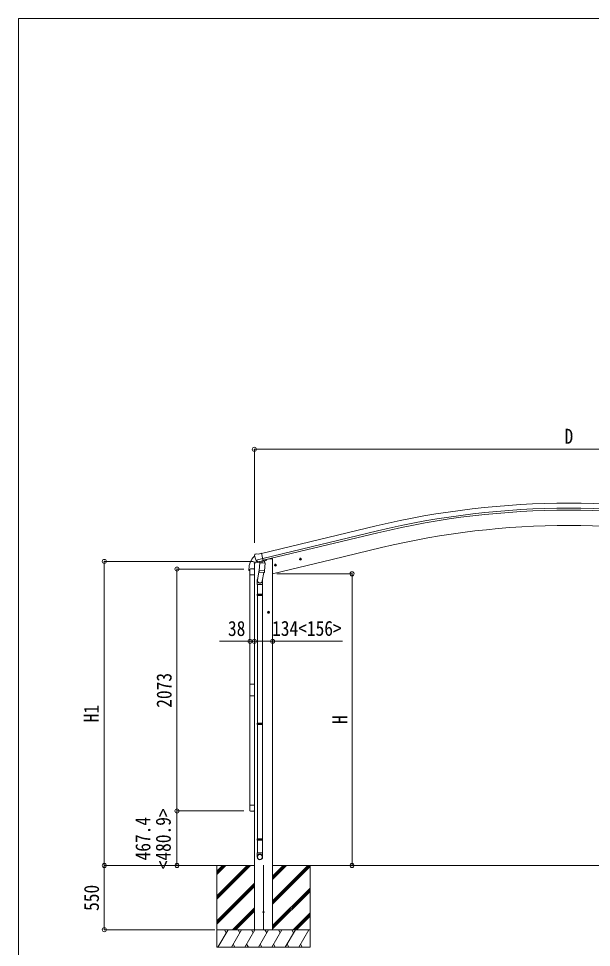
# Model space of a CAD drawing. Units: millimetres at full size, sheet at 1:35. Extents: x -9783 to 9892, y -6828 to 6752.
# Drawn here: x -9783 to -4873, y -1207 to 6752 of the extents above; entities that cross this region are included whole.
import ezdxf
from ezdxf.enums import TextEntityAlignment as Align

# ---------------------------------------------------------------- set-up
doc = ezdxf.new("R2010")
doc.units = ezdxf.units.MM
doc.header["$LTSCALE"] = 35
doc.header["$PDMODE"] = 32
doc.header["$PDSIZE"] = 35
for name, color, linetype, lineweight in [('0-0_0', 7, 'Continuous', 9), ('0-1_本体', 4, 'Continuous', 9), ('0-2_部品', 7, 'Continuous', 9), ('0-8_PARTS2', 2, 'Continuous', 9), ('0-A_寸法', 6, 'Continuous', 9), ('1-2_GLASS_SEAL', 7, 'Continuous', 9), ('1-A', 6, 'Continuous', 9), ('F-0_240', 7, 'Continuous', 9)]:
    doc.layers.add(name, color=color, linetype=linetype, lineweight=lineweight)
doc.styles.add('ＭＳ ゴシック', font='')
doc.styles.get('ＭＳ ゴシック').set_extended_font_data('MS Gothic')

msp = doc.modelspace()

# ---------------------------------------------------------------- linework, layer by layer
at = {"layer": '0-0_0'}
for p, q in [((-7762.31, -505.73), (-8263.98, -505.74)), ((-8084.76, -505.73), (-8084.76, -1205.73)), ((-8084.76, -766.46), (-7824.03, -505.73)), ((-8084.76, -780.6), (-7809.89, -505.73)), ((-8084.76, -794.74), (-7795.75, -505.73)), ((-8084.76, -582.61), (-8007.88, -505.73)), ((-8084.76, -568.47), (-8022.02, -505.73)), ((-8084.76, -554.33), (-8036.16, -505.73)), ((-7606.31, -808.51), (-7303.53, -505.73)), ((-7606.31, -822.65), (-7289.39, -505.73)), ((-7606.31, -624.66), (-7487.38, -505.73)), ((-7606.31, -610.52), (-7501.52, -505.73)), ((-7606.31, -596.38), (-7515.66, -505.73)), ((-7606.31, -836.79), (-7284.76, -515.25)), ((-7605.81, -505.73), (-2526.66, -505.73)), ((-7284.76, -505.73), (-7284.76, -1205.73)), ((-8084.76, -978.59), (-7762.31, -656.14)), ((-8084.76, -992.73), (-7762.31, -670.29)), ((-8084.76, -1006.88), (-7762.31, -684.43)), ((-7606.31, -1020.64), (-7284.76, -699.09)), ((-7606.31, -1034.78), (-7284.76, -713.24)), ((-7606.31, -1048.93), (-7284.76, -727.38)), ((-7949.77, -1055.73), (-7762.31, -868.28)), ((-7935.63, -1055.73), (-7762.31, -882.42)), ((-7921.48, -1055.73), (-7762.31, -896.56)), ((-7429.27, -1055.73), (-7284.76, -911.23)), ((-7415.13, -1055.73), (-7284.76, -925.37)), ((-7400.98, -1055.73), (-7284.76, -939.51)), ((-7284.76, -1055.73), (-8084.76, -1055.73)), ((-8074.47, -1205.73), (-7987.87, -1055.73)), ((-8002.87, -1081.71), (-8017.87, -1055.73)), ((-7959, -1205.73), (-7872.4, -1055.73)), ((-7887.4, -1081.72), (-7902.4, -1055.73)), ((-7843.53, -1205.73), (-7756.93, -1055.73)), ((-7771.93, -1081.72), (-7786.93, -1055.73)), ((-7617.76, -1055.73), (-7751.76, -1055.73)), ((-7728.06, -1205.73), (-7641.46, -1055.73)), ((-7656.46, -1081.72), (-7671.46, -1055.73)), ((-7612.59, -1205.73), (-7525.99, -1055.73)), ((-7540.99, -1081.71), (-7555.99, -1055.73)), ((-7497.12, -1205.73), (-7410.52, -1055.73)), ((-7440.52, -1055.73), (-7425.52, -1081.71)), ((-7381.65, -1205.73), (-7295.05, -1055.73)), ((-7944, -1179.75), (-7929, -1205.73)), ((-7828.53, -1179.75), (-7813.53, -1205.73)), ((-7713.06, -1179.75), (-7698.06, -1205.73)), ((-7597.59, -1179.75), (-7582.59, -1205.73)), ((-7482.12, -1179.75), (-7467.12, -1205.73)), ((-7366.65, -1179.75), (-7351.65, -1205.73)), ((-8084.76, -1205.73), (-7284.76, -1205.73))]:
    msp.add_line(p, q, dxfattribs=at)
at = {"layer": '0-1_本体'}
for p, q in [((-6717.39, 2404.05), (-7700.64, 2167.99)), ((-6707.32, 2362.07), (-7690.56, 2126.01)), ((-6703.39, 2345.7), (-7686.64, 2109.67)), ((-7095.6, 2116.82), (-6672.81, 2218.32)), ((-7762.31, -1055.73), (-7762.31, 2084.5)), ((-7626.81, 2123.65), (-7660.08, 2115.66)), ((-7606.31, 2123.65), (-7626.31, 2123.65)), ((-7606.31, -1055.73), (-7606.31, 2123.65)), ((-7606.31, 1994.21), (-7095.6, 2116.82))]:
    msp.add_line(p, q, dxfattribs=at)
for radius in [7073, 7029.83, 7013, 6882]:
    msp.add_arc((-5066.23, -4473.53), radius, 76.5, 103.5, dxfattribs=at)
at = {"layer": '0-2_部品'}
for p, q in [((-7762.02, 2152.08), (-7761.74, 2150.93)), ((-7757.8, 2160.66), (-7761.65, 2154.36)), ((-7754.7, 2162.91), (-7741.52, 2166.07)), ((-7726.96, 2163.4), (-7740.22, 2166.1)), ((-7726.96, 2163.4), (-7701.03, 2169.62)), ((-7764.14, 2083.95), (-7721.32, 2094.22)), ((-7764.14, 2090.84), (-7764.14, 2083.95)), ((-7734.9, 2100.22), (-7761.84, 2093.75)), ((-7747.96, 2111.78), (-7690.46, 2125.58)), ((-7731.11, 2096.87), (-7747.49, 2111.36)), ((-7728.4, 2096.3), (-7720.88, 2098.11)), ((-7727.57, 2096.42), (-7726.04, 2096.78)), ((-7726.04, 2096.78), (-7689.33, 2105.6)), ((-7724.2, 2096.56), (-7724.25, 2095.81)), ((-7723.49, 2094.77), (-7697.68, 2088.34)), ((-7716.58, 2089.43), (-7721.25, 2022.59)), ((-7670.89, 2086.23), (-7716.58, 2089.43)), ((-7714.8, 2092.61), (-7715.03, 2089.32)), ((-7695.28, 2103.77), (-7696.3, 2089.16)), ((-7689.33, 2105.6), (-7687.8, 2105.96)), ((-7686.25, 2108.07), (-7685.3, 2108)), ((-7685.3, 2108), (-7671.99, 2092.68)), ((-7681.62, 2103.76), (-7663.41, 2108.13)), ((-7675.56, 2019.4), (-7670.89, 2086.23)), ((-7671.99, 2092.68), (-7672.43, 2086.34)), ((-7659.58, 2116.14), (-7659.58, 2112.99)), ((-7571.82, 2071.4), (-7591.26, 2066.73)), ((-7588.84, 2067.31), (-7586.71, 2074.51)), ((-7586.71, 2074.51), (-7579.41, 2076.26)), ((-7579.2, 2059.34), (-7583.87, 2078.78)), ((-7579.41, 2076.26), (-7574.24, 2070.81)), ((-7357.89, 2122.75), (-7377.34, 2118.08)), ((-7374.92, 2118.67), (-7372.78, 2125.86)), ((-7369.75, 2113.22), (-7374.92, 2118.67)), ((-7372.78, 2125.86), (-7365.49, 2127.62)), ((-7365.28, 2110.7), (-7369.95, 2130.14)), ((-7365.49, 2127.62), (-7360.32, 2122.17)), ((-7720.89, 2027.71), (-7735.43, 1939.84)), ((-7722.11, 2010.12), (-7721.24, 2022.59)), ((-7721.71, 2008.77), (-7721.72, 2008.77)), ((-7675.56, 2019.4), (-7721.25, 2022.59)), ((-7720.27, 2007.99), (-7678.57, 2005.07)), ((-7682.1, 2005.32), (-7694.73, 1930.52)), ((-7675.57, 2019.4), (-7676.46, 2006.7)), ((-7583.67, 2061.86), (-7588.84, 2067.31)), ((-7737.58, 1902.68), (-7737.58, 1937.04)), ((-7691.58, 1937.34), (-7691.58, 1902.68)), ((-7691.58, 1902.68), (-7737.58, 1902.68)), ((-7735.58, 1902.68), (-7735.58, 1820.03)), ((-7693.58, 1902.68), (-7693.58, 1820.03)), ((-7737.58, 1818.03), (-7736.58, 1820.03)), ((-7691.58, 1818.03), (-7737.58, 1818.03)), ((-7691.58, 1810.03), (-7737.58, 1810.03)), ((-7692.58, 1820.03), (-7736.58, 1820.03)), ((-7692.58, 1808.03), (-7736.58, 1808.03)), ((-7735.58, 1808.03), (-7735.58, 713.84)), ((-7693.58, 1808.03), (-7693.58, 713.84)), ((-7691.58, 1818.03), (-7692.58, 1820.03)), ((-7691.58, 1810.03), (-7692.58, 1808.03)), ((-7691.58, 1818.03), (-7691.58, 1810.03)), ((-7640.07, 1654.15), (-7640.07, 1674.15)), ((-7630.07, 1664.15), (-7650.07, 1664.15)), ((-7647.58, 1664.15), (-7643.83, 1670.65)), ((-7643.83, 1657.65), (-7647.58, 1664.15)), ((-7643.83, 1670.65), (-7636.32, 1670.65)), ((-7636.32, 1670.65), (-7632.57, 1664.15)), ((-7737.58, 711.84), (-7736.58, 713.84)), ((-7691.58, 711.84), (-7737.58, 711.84)), ((-7691.58, 703.84), (-7737.58, 703.84)), ((-7692.58, 713.84), (-7736.58, 713.84)), ((-7692.58, 701.84), (-7736.58, 701.84)), ((-7735.58, 701.84), (-7735.58, -276.35)), ((-7693.58, 701.84), (-7693.58, -276.35)), ((-7691.58, 711.84), (-7692.58, 713.84)), ((-7691.58, 703.84), (-7692.58, 701.84)), ((-7691.58, 711.84), (-7691.58, 703.84)), ((-7737.58, -278.35), (-7736.58, -276.35)), ((-7691.58, -278.35), (-7737.58, -278.35)), ((-7691.58, -286.35), (-7737.58, -286.35)), ((-7692.58, -276.35), (-7736.58, -276.35)), ((-7692.58, -288.35), (-7736.58, -288.35)), ((-7735.58, -288.35), (-7735.58, -398.35)), ((-7693.58, -288.35), (-7693.58, -398.35)), ((-7691.58, -278.35), (-7692.58, -276.35)), ((-7691.58, -286.35), (-7692.58, -288.35)), ((-7691.58, -278.35), (-7691.58, -286.35)), ((-7737.58, -432.49), (-7737.58, -398.35)), ((-7691.58, -398.35), (-7737.58, -398.35)), ((-7691.58, -432.49), (-7691.58, -398.35))]:
    msp.add_line(p, q, dxfattribs=at)
for points in [[(-7695.6, 2104.17), (-7685.88, 2106.51), (-7701.03, 2169.62)], [(-7748.23, 2112.35), (-7747.65, 2111.51), (-7747.49, 2111.36)], [(-7695.6, 2104.17), (-7695.84, 2104.02), (-7720.6, 2098.08), (-7720.88, 2098.11)], [(-7574.24, 2070.81), (-7576.37, 2063.62), (-7583.67, 2061.86)], [(-7360.32, 2122.17), (-7362.45, 2114.97), (-7369.75, 2113.22)], [(-7737.58, 1818.03), (-7737.58, 1810.03), (-7736.58, 1808.03)], [(-7632.57, 1664.15), (-7636.32, 1657.65), (-7643.83, 1657.65)], [(-7737.58, 711.84), (-7737.58, 703.84), (-7736.58, 701.84)], [(-7737.58, -278.35), (-7737.58, -286.35), (-7736.58, -288.35)]]:
    msp.add_lwpolyline(points, dxfattribs=at)
for centre, radius in [((-7581.54, 2069.06), 8.5), ((-7581.54, 2069.06), 7.7), ((-7581.54, 2069.06), 6.5), ((-7367.62, 2120.42), 8.5), ((-7367.62, 2120.42), 7.7), ((-7367.62, 2120.42), 6.5), ((-7640.07, 1664.15), 8.5), ((-7640.07, 1664.15), 7.7), ((-7640.07, 1664.15), 6.5)]:
    msp.add_circle(centre, radius, dxfattribs=at)
at = {"layer": '0-2_部品', "color": 4}
msp.add_circle((-7683.81, -905.73), 4.5, dxfattribs=at)
at = {"layer": '0-2_部品'}
for centre, radius, start, end in [((-7564.94, 2198.18), 202.4, 193.5, 205.09125), ((-7753.53, 2158.05), 5, 103.5, 148.5), ((-7740.82, 2163.16), 3, 78.5, 103.5), ((-7761.14, 2090.84), 3, 103.5, 180), ((-7727.68, 2096.9), 0.5, 248.23754, 283.5), ((-7724.7, 2096.59), 0.5, 356, 103.5), ((-7723.25, 2095.75), 1, 176, 256), ((-7697.33, 2089.31), 1.03, 250.03897, 351.96569), ((-7694.68, 2103.69), 0.604, 100.59842, 172.20595), ((-7687.92, 2106.45), 0.5, 283.5, 318.76246), ((-7664.58, 2112.99), 5, 283.5, 0), ((-7720.17, 2009.95), 1.95, 175.04017, 217.47766), ((-7720.13, 2009.98), 2, 217.40962, 266), ((-7678.43, 2007.07), 2, 266, 349.46843)]:
    msp.add_arc(centre, radius, start, end, dxfattribs=at)
for centre, major_axis, ratio, start_param, end_param in [((-7759.1, 2152.8), (-1.57, -2.57), 0.99628, 4.712389, 5.4996506), ((-7729.12, 2099.12), (-0.73, -2.92), 0.997631, 5.8041905, 6.6006116), ((-7729.07, 2099.35), (2.63, 3.16), 0.650902, 4.0958226, 4.1686332), ((-7729.1, 2099.22), (-0.73, -2.92), 0.997631, 0.3902369, 0.4789948), ((-7714.58, 1937.34), (23, 0), 0.996195, 2.5560258, 6.5663028), ((-7714.58, 1937.34), (21, 0), 0.996195, 2.9349147, 5.9512394), ((-7714.58, -430.75), (-23, 0), 0.996195, 3.1415927, 6.2831853), ((-7714.58, -432.49), (-23, 0), 0.996195, 3.1415927, 6.2831853), ((-7714.58, -432.49), (0, -23.43), 0.981806, 4.712389, 7.8539816)]:
    msp.add_ellipse(centre, major_axis=major_axis, ratio=ratio, start_param=start_param, end_param=end_param, dxfattribs=at)
msp.add_ellipse((-7714.58, -432.49), major_axis=(21, 0), ratio=0.996195, dxfattribs=at)
at = {"layer": '0-8_PARTS2'}
msp.add_line((-7683.81, -503.23), (-7683.81, -1058.23), dxfattribs=at)
at = {"layer": '0-A_寸法'}
for p, q in [((-7762.31, 3061.16), (-7762.31, 2258.83)), ((-7762.31, 3061.16), (-2370.29, 3061.16)), ((-9048.59, 2100.47), (-7769.76, 2100.47)), ((-9048.59, -505.74), (-9048.59, 2100.47)), ((-8426.16, 2034.63), (-8426.16, -38.37)), ((-6925.26, 1994.25), (-7570.38, 1994.25)), ((-6925.26, -505.74), (-6925.26, 1994.25)), ((-7606.31, 1415.52), (-7762.31, 1415.52)), ((-7606.31, 1415.52), (-7006.31, 1415.52)), ((-9048.59, -505.74), (-8099.57, -505.74)), ((-9048.59, -505.74), (-8102.32, -505.74)), ((-9048.59, -505.74), (-9048.59, -1055.73)), ((-8414.88, -505.74), (-8102.32, -505.74)), ((-9048.59, -1055.73), (-8100.6, -1055.73))]:
    msp.add_line(p, q, dxfattribs=at)
for p in [(-7762.31, 3061.16), (-9048.59, 2100.47), (-6925.26, 1994.25), (-7762.31, 1415.52), (-7606.31, 1415.52), (-9048.59, -505.74), (-6925.26, -505.74), (-9048.59, -1055.73)]:
    msp.add_point(p, dxfattribs=at)
at = {"layer": '1-2_GLASS_SEAL'}
for p, q in [((-7808.81, 2034.72), (-7808.81, 2022.96)), ((-7808.31, 2022.46), (-7802.05, 2022.46)), ((-7801.55, 2029.72), (-7801.55, 2022.96)), ((-7801.31, 1986.23), (-7801.31, 2029.93)), ((-7795.81, 2035.43), (-7766.81, 2035.43)), ((-7795.55, 2035.72), (-7762.31, 2035.72)), ((-7761.31, 2029.93), (-7761.31, 1986.23)), ((-7761.31, 1986.23), (-7801.31, 1986.23)), ((-7801.31, 10.23), (-7801.31, -33.47)), ((-7761.31, 10.23), (-7801.31, 10.23)), ((-7761.31, -33.47), (-7761.31, 10.23)), ((-7795.81, -38.97), (-7766.81, -38.97))]:
    msp.add_line(p, q, dxfattribs=at)
at = {"layer": '1-2_GLASS_SEAL', "color": 4}
for p, q in [((-7800.31, 1986.23), (-7800.31, 1047.23)), ((-7762.31, 1986.23), (-7762.31, 1047.23)), ((-7800.31, 949.23), (-7800.31, 10.23)), ((-7762.31, 10.23), (-7762.31, 949.23))]:
    msp.add_line(p, q, dxfattribs=at)
at = {"layer": '1-2_GLASS_SEAL'}
msp.add_lwpolyline([(-7801.31, 1047.23), (-7761.31, 1047.23), (-7761.31, 949.23), (-7801.31, 949.23)], close=True, dxfattribs=at)
for centre, radius, start, end in [((-7656.55, 2034.72), 152.26, 135.14293, 180), ((-7760.07, 2136.74), 6.95, 95.39711, 129.45641), ((-7808.31, 2022.96), 0.5, 180, 270), ((-7802.05, 2022.96), 0.5, 270, 0), ((-7795.55, 2029.72), 6, 90, 180), ((-7795.81, 2029.93), 5.5, 90, 180), ((-7766.81, 2029.93), 5.5, 0, 90), ((-7795.81, -33.47), 5.5, 180, 270), ((-7766.81, -33.47), 5.5, 270, 0)]:
    msp.add_arc(centre, radius, start, end, dxfattribs=at)
at = {"layer": '1-A'}
for p, q in [((-8426.16, 2034.63), (-7852.63, 2034.63)), ((-7762.38, 1415.52), (-8062.38, 1415.52)), ((-7762.38, 1415.52), (-7800.41, 1415.52)), ((-8426.16, -38.37), (-7852.63, -38.37)), ((-8426.16, -505.74), (-8426.16, -38.37)), ((-8426.16, -505.74), (-7852.63, -505.74))]:
    msp.add_line(p, q, dxfattribs=at)
for p in [(-8426.16, 2034.63), (-7800.41, 1415.52), (-7762.38, 1415.52), (-8426.16, -38.37), (-8426.16, -505.74)]:
    msp.add_point(p, dxfattribs=at)
at = {"layer": 'F-0_240', "color": 5}
for q in [(-9783.03, -6828.1), (9396.97, 6751.9)]:
    msp.add_line((-9783.03, 6751.9), q, dxfattribs=at)

# ---------------------------------------------------------------- texts
at = {"layer": '0-A_寸法', "color": 7, "style": 'ＭＳ ゴシック', "width": 0.85}
for s, p in [('D', (-5104.3, 3069.16)), ('134<156>', (-7610.31, 1423.52))]:
    msp.add_text(s, height=129, dxfattribs=at).set_placement(p, align=Align.BOTTOM_LEFT)
for s, p in [('H1', (-9056.59, 721.37)), ('H', (-6925.26, 706.25)), ('550', (-9055.59, -894.74))]:
    msp.add_text(s, height=129, rotation=90, dxfattribs=at).set_placement(p, align=Align.BOTTOM_LEFT)
at = {"layer": '1-A', "color": 7, "style": 'ＭＳ ゴシック', "width": 0.85}
msp.add_text('38', height=129, dxfattribs=at).set_placement((-7988.38, 1422.52), align=Align.BOTTOM_LEFT)
for s, p in [('2073', (-8433.16, 846.13)), ('<480.9>', (-8440.04, -538.05)), ('467.4', (-8614.52, -462.05))]:
    msp.add_text(s, height=129, rotation=90, dxfattribs=at).set_placement(p, align=Align.BOTTOM_LEFT)

doc.saveas('drawing.dxf')
